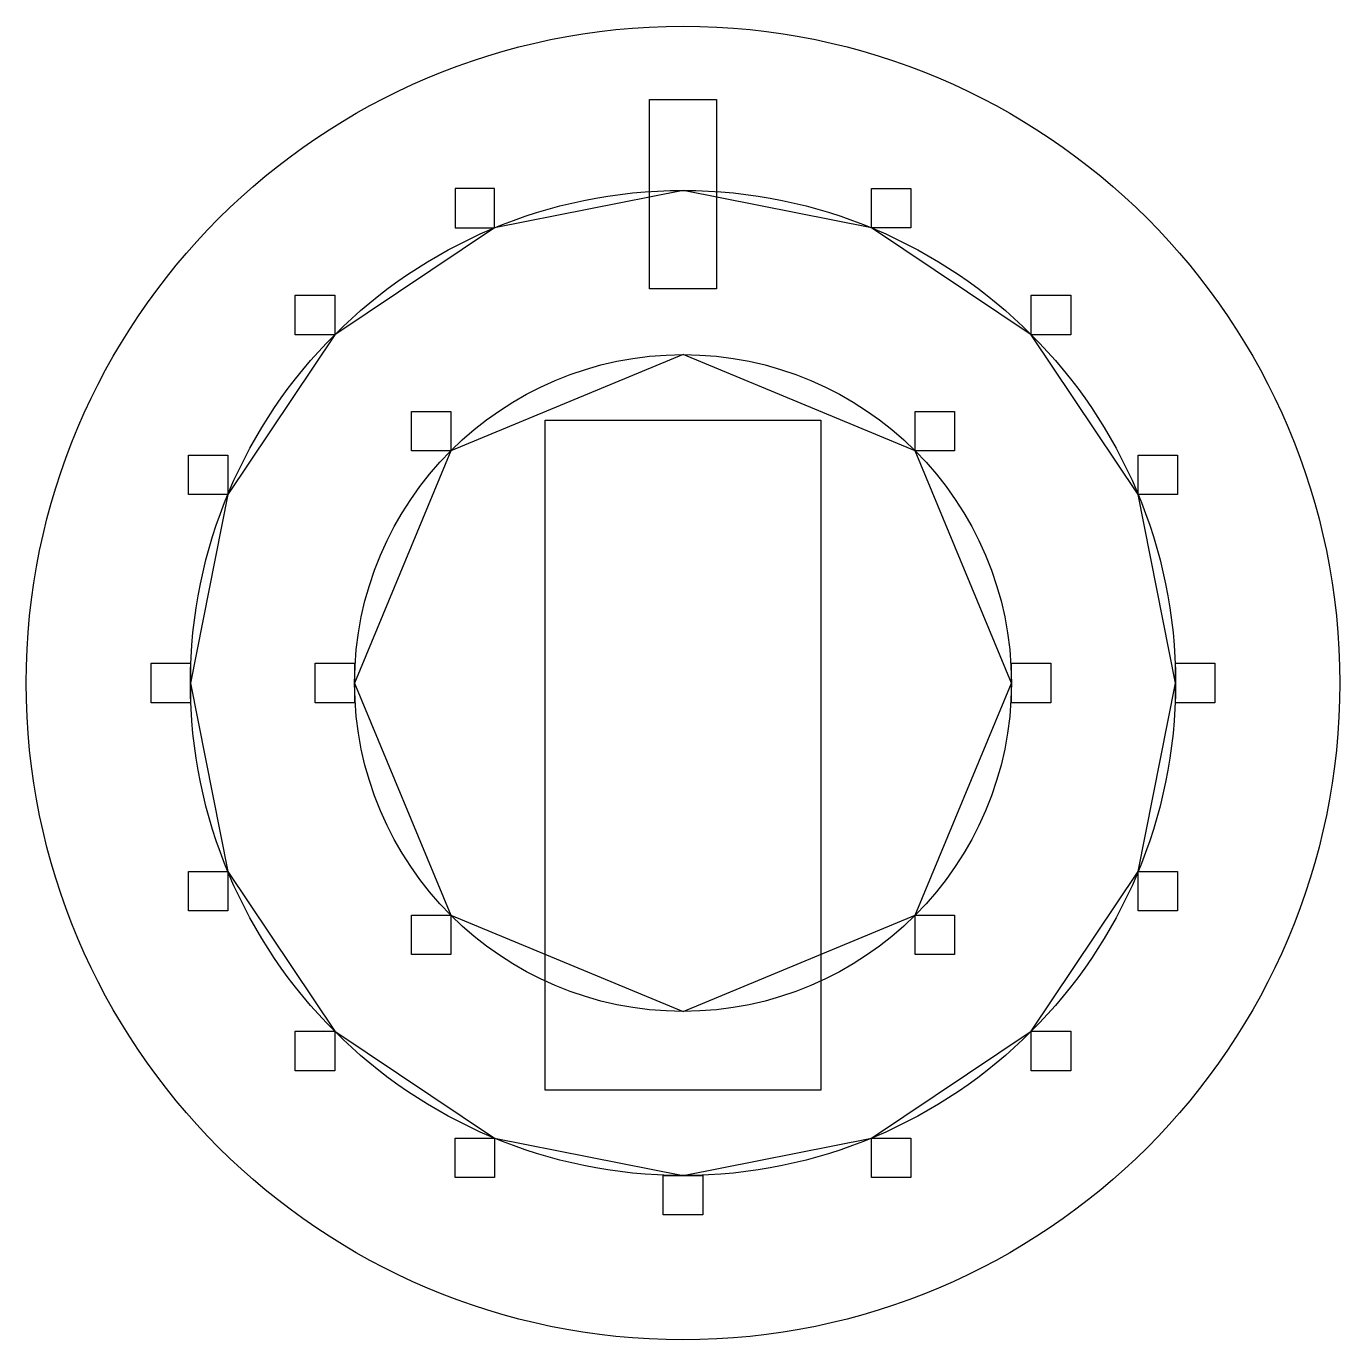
# Model space of a CAD drawing. Extents: x -50 to 50, y -50 to 50.
import ezdxf

# ---------------------------------------------------------------- set-up
doc = ezdxf.new("R2010")
doc.units = 0
doc.layers.get('0').update_dxf_attribs({"linetype": 'continuous'})

# ---------------------------------------------------------------- blocks, each defined once
blk = doc.blocks.new('SKETCH')
at = {"color": 7}
for p, q in [((-2.54, 44.42), (2.54, 44.42)), ((-2.54, 30), (-2.54, 44.42)), ((2.54, 44.42), (2.54, 30)), ((-14.35, 37.65), (-17.35, 37.65)), ((-17.35, 37.65), (-17.35, 34.65)), ((-14.35, 34.65), (-14.35, 37.65)), ((0, 37.5), (-14.35, 34.65)), ((14.35, 34.65), (0, 37.5)), ((14.35, 34.65), (14.35, 37.65)), ((14.35, 37.65), (17.35, 37.65)), ((17.35, 37.65), (17.35, 34.65)), ((-14.35, 34.65), (-26.52, 26.52)), ((-17.35, 34.65), (-14.35, 34.65)), ((26.52, 26.52), (14.35, 34.65)), ((17.35, 34.65), (14.35, 34.65)), ((2.54, 30), (-2.54, 30)), ((-29.52, 26.52), (-29.52, 29.52)), ((-29.52, 29.52), (-26.52, 29.52)), ((-26.52, 29.52), (-26.52, 26.52)), ((26.52, 26.52), (26.52, 29.52)), ((26.52, 29.52), (29.52, 29.52)), ((29.52, 29.52), (29.52, 26.52)), ((-26.52, 26.52), (-34.65, 14.35)), ((-26.52, 26.52), (-29.52, 26.52)), ((34.65, 14.35), (26.52, 26.52)), ((29.52, 26.52), (26.52, 26.52)), ((0, 25), (-17.68, 17.68)), ((17.68, 17.68), (0, 25)), ((-20.68, 17.68), (-20.68, 20.68)), ((-20.68, 20.68), (-17.68, 20.68)), ((-17.68, 20.68), (-17.68, 17.68)), ((-10.5, 20), (10.5, 20)), ((-10.5, -31), (-10.5, 20)), ((10.5, 20), (10.5, -31)), ((17.68, 20.68), (20.68, 20.68)), ((17.68, 17.68), (17.68, 20.68)), ((20.68, 20.68), (20.68, 17.68)), ((-37.65, 14.35), (-37.65, 17.35)), ((-37.65, 17.35), (-34.65, 17.35)), ((-34.65, 17.35), (-34.65, 14.35)), ((-17.68, 17.68), (-25, 0)), ((-17.68, 17.68), (-20.68, 17.68)), ((20.68, 17.68), (17.68, 17.68)), ((25, 0), (17.68, 17.68)), ((34.65, 14.35), (34.65, 17.35)), ((34.65, 17.35), (37.65, 17.35)), ((37.65, 17.35), (37.65, 14.35)), ((-34.65, 14.35), (-37.65, 14.35)), ((-34.65, 14.35), (-37.5, 0)), ((37.5, 0), (34.65, 14.35)), ((37.65, 14.35), (34.65, 14.35)), ((-40.5, 1.5), (-37.5, 1.5)), ((-40.5, -1.5), (-40.5, 1.5)), ((-37.5, 1.5), (-37.5, -1.5)), ((-28, 1.5), (-25, 1.5)), ((-28, -1.5), (-28, 1.5)), ((-25, 1.5), (-25, -1.5)), ((25, 1.5), (28, 1.5)), ((25, -1.5), (25, 1.5)), ((28, 1.5), (28, -1.5)), ((37.5, 1.5), (40.5, 1.5)), ((37.5, -1.5), (37.5, 1.5)), ((40.5, 1.5), (40.5, -1.5)), ((-37.5, 0), (-34.65, -14.35)), ((-25, 0), (-17.68, -17.68)), ((17.68, -17.68), (25, 0)), ((34.65, -14.35), (37.5, 0)), ((-37.5, -1.5), (-40.5, -1.5)), ((-25, -1.5), (-28, -1.5)), ((28, -1.5), (25, -1.5)), ((40.5, -1.5), (37.5, -1.5)), ((-37.65, -17.35), (-37.65, -14.35)), ((-37.65, -14.35), (-34.65, -14.35)), ((-34.65, -14.35), (-34.65, -17.35)), ((-34.65, -14.35), (-26.52, -26.52)), ((26.52, -26.52), (34.65, -14.35)), ((34.65, -17.35), (34.65, -14.35)), ((34.65, -14.35), (37.65, -14.35)), ((37.65, -14.35), (37.65, -17.35)), ((-34.65, -17.35), (-37.65, -17.35)), ((-20.68, -20.68), (-20.68, -17.68)), ((-20.68, -17.68), (-17.68, -17.68)), ((-17.68, -17.68), (-17.68, -20.68)), ((-17.68, -17.68), (0, -25)), ((0, -25), (17.68, -17.68)), ((17.68, -17.68), (20.68, -17.68)), ((17.68, -20.68), (17.68, -17.68)), ((20.68, -17.68), (20.68, -20.68)), ((37.65, -17.35), (34.65, -17.35)), ((-17.68, -20.68), (-20.68, -20.68)), ((20.68, -20.68), (17.68, -20.68)), ((-29.52, -29.52), (-29.52, -26.52)), ((-29.52, -26.52), (-26.52, -26.52)), ((-26.52, -26.52), (-26.52, -29.52)), ((-26.52, -26.52), (-14.35, -34.65)), ((14.35, -34.65), (26.52, -26.52)), ((26.52, -26.52), (29.52, -26.52)), ((26.52, -29.52), (26.52, -26.52)), ((29.52, -26.52), (29.52, -29.52)), ((-26.52, -29.52), (-29.52, -29.52)), ((29.52, -29.52), (26.52, -29.52)), ((10.5, -31), (-10.5, -31)), ((-17.35, -37.65), (-17.35, -34.65)), ((-17.35, -34.65), (-14.35, -34.65)), ((-14.35, -34.65), (-14.35, -37.65)), ((-14.35, -34.65), (0, -37.5)), ((0, -37.5), (14.35, -34.65)), ((14.35, -34.65), (17.35, -34.65)), ((14.35, -37.65), (14.35, -34.65)), ((17.35, -34.65), (17.35, -37.65)), ((-14.35, -37.65), (-17.35, -37.65)), ((-1.5, -37.5), (1.5, -37.5)), ((-1.5, -40.5), (-1.5, -37.5)), ((1.5, -37.5), (1.5, -40.5)), ((17.35, -37.65), (14.35, -37.65)), ((1.5, -40.5), (-1.5, -40.5))]:
    blk.add_line(p, q, dxfattribs=at)
for radius in [50, 37.5, 37.5, 25]:
    blk.add_circle((0, 0), radius, dxfattribs=at)

msp = doc.modelspace()

# ---------------------------------------------------------------- block references
at = {"color": 7}
msp.add_blockref('SKETCH', (0, 0), dxfattribs=at)

doc.saveas('drawing.dxf')
